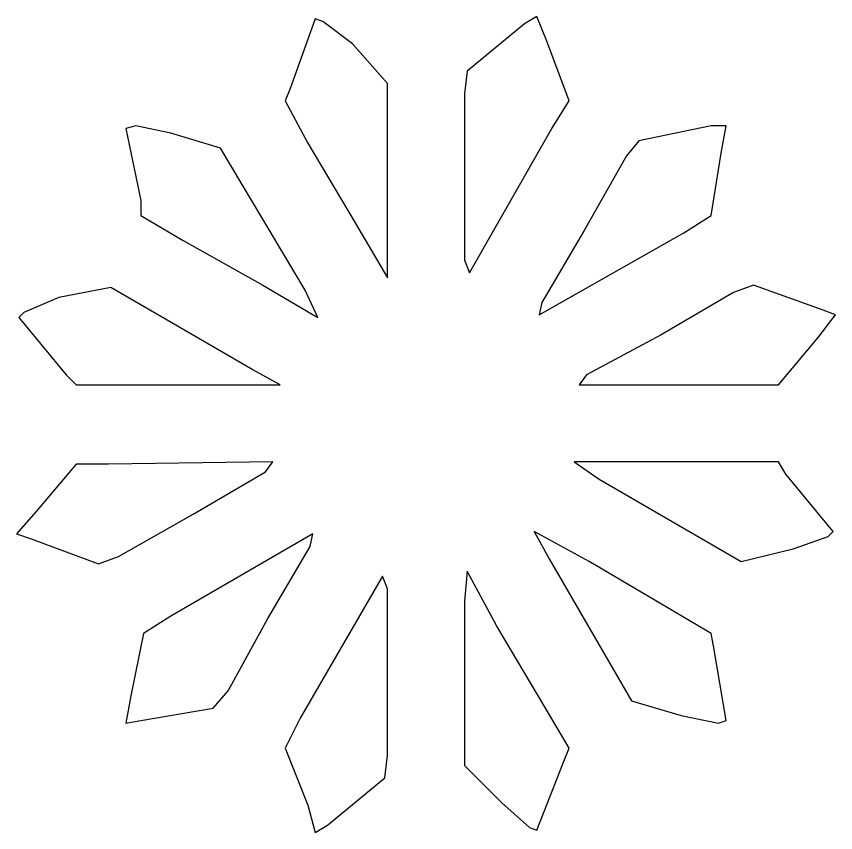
# Model space of a CAD drawing. Header units: centimetres. Extents: x -162 to 48, y -78 to 11.
# Drawn here: x -89.65 to -84.763, y -57.835 to -52.966 of the extents above; entities that cross this region are included whole.
import ezdxf

# ---------------------------------------------------------------- set-up
doc = ezdxf.new("R2010")
doc.units = ezdxf.units.CM
doc.header["$MEASUREMENT"] = 0
doc.layers.add('layer 1', color=7, linetype='Continuous')

msp = doc.modelspace()

# ---------------------------------------------------------------- linework, layer by layer
at = {"layer": 'layer 1', "color": 140}
for points in [[(-86.97608, -53.91564), (-86.97608, -53.91564), (-86.97608, -53.91564), (-86.97608, -53.91564), (-86.97608, -53.91564), (-86.97608, -53.91564), (-86.97608, -53.42574), (-86.97608, -53.42574), (-86.97608, -53.42574), (-86.97608, -53.42574), (-86.96131, -53.29208), (-86.96131, -53.29208), (-86.96131, -53.29208), (-86.96131, -53.29208), (-86.6197, -53.01013), (-86.6197, -53.01013), (-86.6197, -53.01013), (-86.6197, -53.01013), (-86.54541, -52.96553), (-86.54541, -52.96553), (-86.54541, -52.96553), (-86.54541, -52.96553), (-86.48589, -53.11396), (-86.48589, -53.11396), (-86.48589, -53.11396), (-86.48589, -53.11396), (-86.35223, -53.47034), (-86.35223, -53.47034), (-86.35223, -53.47034), (-86.35223, -53.47034), (-86.4562, -53.63354), (-86.4562, -53.63354), (-86.4562, -53.63354), (-86.4562, -53.63354), (-86.9464, -54.49474), (-86.9464, -54.49474), (-86.9464, -54.49474), (-86.9464, -54.49474), (-86.97608, -54.42045), (-86.97608, -54.42045), (-86.97608, -54.42045), (-86.97608, -54.42045), (-86.97608, -53.91564), (-86.97608, -53.91564)], [(-87.43659, -54.34616), (-87.43659, -54.34616), (-87.43659, -54.34616), (-87.43659, -54.34616), (-87.43659, -54.34616), (-87.43659, -54.34616), (-87.43659, -54.52443), (-87.43659, -54.52443), (-87.43659, -54.52443), (-87.43659, -54.52443), (-87.62963, -54.19773), (-87.62963, -54.19773), (-87.62963, -54.19773), (-87.62963, -54.19773), (-87.91187, -53.7226), (-87.91187, -53.7226), (-87.91187, -53.7226), (-87.91187, -53.7226), (-88.04553, -53.47034), (-88.04553, -53.47034), (-88.04553, -53.47034), (-88.04553, -53.47034), (-88.01584, -53.39605), (-88.01584, -53.39605), (-88.01584, -53.39605), (-88.01584, -53.39605), (-87.86726, -52.9803), (-87.86726, -52.9803), (-87.86726, -52.9803), (-87.86726, -52.9803), (-87.82266, -52.99521), (-87.82266, -52.99521), (-87.82266, -52.99521), (-87.82266, -52.99521), (-87.64454, -53.12888), (-87.64454, -53.12888), (-87.64454, -53.12888), (-87.64454, -53.12888), (-87.43659, -53.36637), (-87.43659, -53.36637), (-87.43659, -53.36637), (-87.43659, -53.36637), (-87.43659, -54.34616), (-87.43659, -54.34616)], [(-88.93671, -53.61877), (-88.93671, -53.61877), (-88.93671, -53.61877), (-88.93671, -53.61877), (-88.93671, -53.61877), (-88.93671, -53.61877), (-88.72876, -53.66323), (-88.72876, -53.66323), (-88.72876, -53.66323), (-88.72876, -53.66323), (-88.43175, -53.75229), (-88.43175, -53.75229), (-88.43175, -53.75229), (-88.43175, -53.75229), (-87.92664, -54.59857), (-87.92664, -54.59857), (-87.92664, -54.59857), (-87.92664, -54.59857), (-87.85249, -54.76192), (-87.85249, -54.76192), (-87.85249, -54.76192), (-87.85249, -54.76192), (-88.17919, -54.56888), (-88.17919, -54.56888), (-88.17919, -54.56888), (-88.17919, -54.56888), (-88.65447, -54.30171), (-88.65447, -54.30171), (-88.65447, -54.30171), (-88.65447, -54.30171), (-88.90702, -54.15327), (-88.90702, -54.15327), (-88.90702, -54.15327), (-88.90702, -54.15327), (-88.90702, -54.06422), (-88.90702, -54.06422), (-88.90702, -54.06422), (-88.90702, -54.06422), (-88.99608, -53.63354), (-88.99608, -53.63354), (-88.99608, -53.63354), (-88.99608, -53.63354), (-88.93671, -53.61877), (-88.93671, -53.61877)], [(-86.26317, -54.24233), (-86.26317, -54.24233), (-86.26317, -54.24233), (-86.26317, -54.24233), (-86.26317, -54.24233), (-86.26317, -54.24233), (-86.01062, -53.79689), (-86.01062, -53.79689), (-86.01062, -53.79689), (-86.01062, -53.79689), (-85.93633, -53.70783), (-85.93633, -53.70783), (-85.93633, -53.70783), (-85.93633, -53.70783), (-85.50565, -53.61877), (-85.50565, -53.61877), (-85.50565, -53.61877), (-85.50565, -53.61877), (-85.41659, -53.61877), (-85.41659, -53.61877), (-85.41659, -53.61877), (-85.41659, -53.61877), (-85.44628, -53.78197), (-85.44628, -53.78197), (-85.44628, -53.78197), (-85.44628, -53.78197), (-85.50565, -54.15327), (-85.50565, -54.15327), (-85.50565, -54.15327), (-85.50565, -54.15327), (-85.669, -54.2571), (-85.669, -54.2571), (-85.669, -54.2571), (-85.669, -54.2571), (-86.53049, -54.747), (-86.53049, -54.747), (-86.53049, -54.747), (-86.53049, -54.747), (-86.51573, -54.67286), (-86.51573, -54.67286), (-86.51573, -54.67286), (-86.51573, -54.67286), (-86.26317, -54.24233), (-86.26317, -54.24233)], [(-84.86703, -54.88066), (-84.86703, -54.88066), (-84.86703, -54.88066), (-84.86703, -54.88066), (-84.86703, -54.88066), (-84.86703, -54.88066), (-85.10467, -55.16276), (-85.10467, -55.16276), (-85.10467, -55.16276), (-85.10467, -55.16276), (-85.2977, -55.16276), (-85.2977, -55.16276), (-85.2977, -55.16276), (-85.2977, -55.16276), (-86.29286, -55.16276), (-86.29286, -55.16276), (-86.29286, -55.16276), (-86.29286, -55.16276), (-86.24825, -55.10338), (-86.24825, -55.10338), (-86.24825, -55.10338), (-86.24825, -55.10338), (-85.80266, -54.86589), (-85.80266, -54.86589), (-85.80266, -54.86589), (-85.80266, -54.86589), (-85.37199, -54.61349), (-85.37199, -54.61349), (-85.37199, -54.61349), (-85.37199, -54.61349), (-85.2531, -54.56888), (-85.2531, -54.56888), (-85.2531, -54.56888), (-85.2531, -54.56888), (-84.83719, -54.71731), (-84.83719, -54.71731), (-84.83719, -54.71731), (-84.83719, -54.71731), (-84.76305, -54.747), (-84.76305, -54.747), (-84.76305, -54.747), (-84.76305, -54.747), (-84.86703, -54.88066), (-84.86703, -54.88066)], [(-89.60517, -54.73223), (-89.60517, -54.73223), (-89.60517, -54.73223), (-89.60517, -54.73223), (-89.60517, -54.73223), (-89.60517, -54.73223), (-89.39721, -54.64317), (-89.39721, -54.64317), (-89.39721, -54.64317), (-89.39721, -54.64317), (-89.08529, -54.5838), (-89.08529, -54.5838), (-89.08529, -54.5838), (-89.08529, -54.5838), (-88.23871, -55.0737), (-88.23871, -55.0737), (-88.23871, -55.0737), (-88.23871, -55.0737), (-88.07522, -55.16276), (-88.07522, -55.16276), (-88.07522, -55.16276), (-88.07522, -55.16276), (-88.46143, -55.16276), (-88.46143, -55.16276), (-88.46143, -55.16276), (-88.46143, -55.16276), (-89.011, -55.16276), (-89.011, -55.16276), (-89.011, -55.16276), (-89.011, -55.16276), (-89.29324, -55.16276), (-89.29324, -55.16276), (-89.29324, -55.16276), (-89.29324, -55.16276), (-89.35261, -55.10338), (-89.35261, -55.10338), (-89.35261, -55.10338), (-89.35261, -55.10338), (-89.63485, -54.76192), (-89.63485, -54.76192), (-89.63485, -54.76192), (-89.63485, -54.76192), (-89.60517, -54.73223), (-89.60517, -54.73223)], [(-89.15958, -56.23161), (-89.15958, -56.23161), (-89.15958, -56.23161), (-89.15958, -56.23161), (-89.15958, -56.23161), (-89.15958, -56.23161), (-89.56056, -56.08318), (-89.56056, -56.08318), (-89.56056, -56.08318), (-89.56056, -56.08318), (-89.64962, -56.05349), (-89.64962, -56.05349), (-89.64962, -56.05349), (-89.64962, -56.05349), (-89.53088, -55.91983), (-89.53088, -55.91983), (-89.53088, -55.91983), (-89.53088, -55.91983), (-89.29324, -55.63788), (-89.29324, -55.63788), (-89.29324, -55.63788), (-89.29324, -55.63788), (-89.10006, -55.63788), (-89.10006, -55.63788), (-89.10006, -55.63788), (-89.10006, -55.63788), (-88.11982, -55.62297), (-88.11982, -55.62297), (-88.11982, -55.62297), (-88.11982, -55.62297), (-88.16442, -55.68234), (-88.16442, -55.68234), (-88.16442, -55.68234), (-88.16442, -55.68234), (-88.59509, -55.93475), (-88.59509, -55.93475), (-88.59509, -55.93475), (-88.59509, -55.93475), (-89.04068, -56.18715), (-89.04068, -56.18715), (-89.04068, -56.18715), (-89.04068, -56.18715), (-89.15958, -56.23161), (-89.15958, -56.23161)], [(-84.80751, -56.06841), (-84.80751, -56.06841), (-84.80751, -56.06841), (-84.80751, -56.06841), (-84.80751, -56.06841), (-84.80751, -56.06841), (-85.01546, -56.14255), (-85.01546, -56.14255), (-85.01546, -56.14255), (-85.01546, -56.14255), (-85.32739, -56.21684), (-85.32739, -56.21684), (-85.32739, -56.21684), (-85.32739, -56.21684), (-86.17396, -55.72694), (-86.17396, -55.72694), (-86.17396, -55.72694), (-86.17396, -55.72694), (-86.32254, -55.62297), (-86.32254, -55.62297), (-86.32254, -55.62297), (-86.32254, -55.62297), (-85.95124, -55.62297), (-85.95124, -55.62297), (-85.95124, -55.62297), (-85.95124, -55.62297), (-85.40168, -55.62297), (-85.40168, -55.62297), (-85.40168, -55.62297), (-85.40168, -55.62297), (-85.10467, -55.62297), (-85.10467, -55.62297), (-85.10467, -55.62297), (-85.10467, -55.62297), (-85.06006, -55.69726), (-85.06006, -55.69726), (-85.06006, -55.69726), (-85.06006, -55.69726), (-84.77782, -56.03872), (-84.77782, -56.03872), (-84.77782, -56.03872), (-84.77782, -56.03872), (-84.80751, -56.06841), (-84.80751, -56.06841)], [(-85.46105, -57.18187), (-85.46105, -57.18187), (-85.46105, -57.18187), (-85.46105, -57.18187), (-85.46105, -57.18187), (-85.46105, -57.18187), (-85.68392, -57.13726), (-85.68392, -57.13726), (-85.68392, -57.13726), (-85.68392, -57.13726), (-85.98093, -57.0482), (-85.98093, -57.0482), (-85.98093, -57.0482), (-85.98093, -57.0482), (-86.47112, -56.20192), (-86.47112, -56.20192), (-86.47112, -56.20192), (-86.47112, -56.20192), (-86.56018, -56.03872), (-86.56018, -56.03872), (-86.56018, -56.03872), (-86.56018, -56.03872), (-86.23348, -56.21684), (-86.23348, -56.21684), (-86.23348, -56.21684), (-86.23348, -56.21684), (-85.75821, -56.49893), (-85.75821, -56.49893), (-85.75821, -56.49893), (-85.75821, -56.49893), (-85.50565, -56.64737), (-85.50565, -56.64737), (-85.50565, -56.64737), (-85.50565, -56.64737), (-85.49074, -56.72165), (-85.49074, -56.72165), (-85.49074, -56.72165), (-85.49074, -56.72165), (-85.41659, -57.16695), (-85.41659, -57.16695), (-85.41659, -57.16695), (-85.41659, -57.16695), (-85.46105, -57.18187), (-85.46105, -57.18187)], [(-88.1495, -56.55831), (-88.1495, -56.55831), (-88.1495, -56.55831), (-88.1495, -56.55831), (-88.1495, -56.55831), (-88.1495, -56.55831), (-88.38714, -56.98883), (-88.38714, -56.98883), (-88.38714, -56.98883), (-88.38714, -56.98883), (-88.47635, -57.09281), (-88.47635, -57.09281), (-88.47635, -57.09281), (-88.47635, -57.09281), (-88.90702, -57.16695), (-88.90702, -57.16695), (-88.90702, -57.16695), (-88.90702, -57.16695), (-88.99608, -57.18187), (-88.99608, -57.18187), (-88.99608, -57.18187), (-88.99608, -57.18187), (-88.96639, -57.01852), (-88.96639, -57.01852), (-88.96639, -57.01852), (-88.96639, -57.01852), (-88.8921, -56.64737), (-88.8921, -56.64737), (-88.8921, -56.64737), (-88.8921, -56.64737), (-88.72876, -56.54354), (-88.72876, -56.54354), (-88.72876, -56.54354), (-88.72876, -56.54354), (-87.88218, -56.05349), (-87.88218, -56.05349), (-87.88218, -56.05349), (-87.88218, -56.05349), (-87.89695, -56.12778), (-87.89695, -56.12778), (-87.89695, -56.12778), (-87.89695, -56.12778), (-88.1495, -56.55831), (-88.1495, -56.55831)], [(-86.38206, -57.40459), (-86.38206, -57.40459), (-86.38206, -57.40459), (-86.38206, -57.40459), (-86.38206, -57.40459), (-86.38206, -57.40459), (-86.54541, -57.8202), (-86.54541, -57.8202), (-86.54541, -57.8202), (-86.54541, -57.8202), (-86.58987, -57.80543), (-86.58987, -57.80543), (-86.58987, -57.80543), (-86.58987, -57.80543), (-86.75336, -57.65685), (-86.75336, -57.65685), (-86.75336, -57.65685), (-86.75336, -57.65685), (-86.97608, -57.43427), (-86.97608, -57.43427), (-86.97608, -57.43427), (-86.97608, -57.43427), (-86.97608, -56.45433), (-86.97608, -56.45433), (-86.97608, -56.45433), (-86.97608, -56.45433), (-86.96131, -56.27621), (-86.96131, -56.27621), (-86.96131, -56.27621), (-86.96131, -56.27621), (-86.78305, -56.60276), (-86.78305, -56.60276), (-86.78305, -56.60276), (-86.78305, -56.60276), (-86.50081, -57.07789), (-86.50081, -57.07789), (-86.50081, -57.07789), (-86.50081, -57.07789), (-86.35223, -57.3303), (-86.35223, -57.3303), (-86.35223, -57.3303), (-86.35223, -57.3303), (-86.38206, -57.40459), (-86.38206, -57.40459)], [(-87.43659, -56.87009), (-87.43659, -56.87009), (-87.43659, -56.87009), (-87.43659, -56.87009), (-87.43659, -56.87009), (-87.43659, -56.87009), (-87.43659, -57.37475), (-87.43659, -57.37475), (-87.43659, -57.37475), (-87.43659, -57.37475), (-87.45136, -57.50842), (-87.45136, -57.50842), (-87.45136, -57.50842), (-87.45136, -57.50842), (-87.79297, -57.79051), (-87.79297, -57.79051), (-87.79297, -57.79051), (-87.79297, -57.79051), (-87.86726, -57.83511), (-87.86726, -57.83511), (-87.86726, -57.83511), (-87.86726, -57.83511), (-87.91187, -57.67176), (-87.91187, -57.67176), (-87.91187, -57.67176), (-87.91187, -57.67176), (-88.04553, -57.3303), (-88.04553, -57.3303), (-88.04553, -57.3303), (-88.04553, -57.3303), (-87.95647, -57.15218), (-87.95647, -57.15218), (-87.95647, -57.15218), (-87.95647, -57.15218), (-87.46628, -56.3059), (-87.46628, -56.3059), (-87.46628, -56.3059), (-87.46628, -56.3059), (-87.43659, -56.38019), (-87.43659, -56.38019), (-87.43659, -56.38019), (-87.43659, -56.38019), (-87.43659, -56.87009), (-87.43659, -56.87009)]]:
    msp.add_open_spline(points, degree=3, knots=[0, 0, 0, 0, 0.0833333, 0.0833333, 0.0833333, 0.0833333, 0.1666667, 0.1666667, 0.1666667, 0.1666667, 0.25, 0.25, 0.25, 0.25, 0.3333333, 0.3333333, 0.3333333, 0.3333333, 0.4166667, 0.4166667, 0.4166667, 0.4166667, 0.5, 0.5, 0.5, 0.5, 0.5833333, 0.5833333, 0.5833333, 0.5833333, 0.6666667, 0.6666667, 0.6666667, 0.6666667, 0.75, 0.75, 0.75, 0.75, 0.8333333, 0.8333333, 0.8333333, 0.8333333, 1, 1, 1, 1], dxfattribs=at)

doc.saveas('drawing.dxf')
